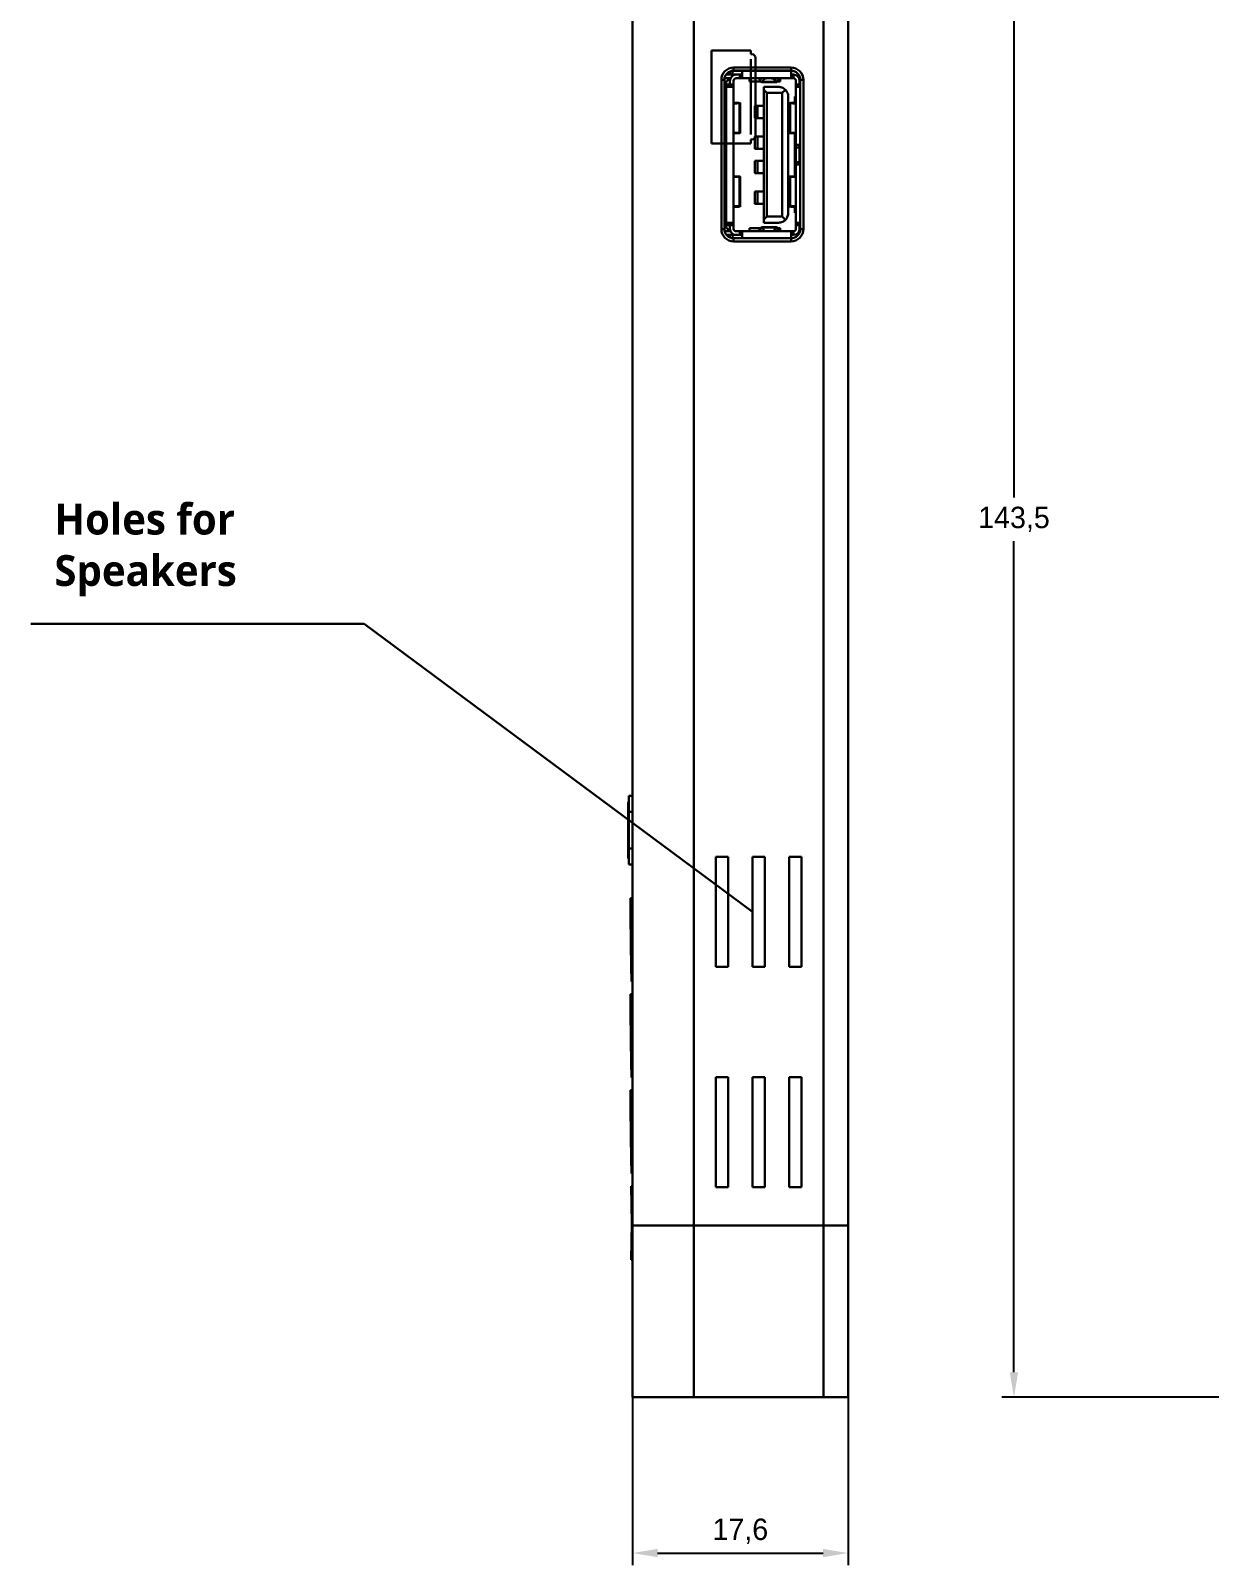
# Model space of a CAD drawing. Header units: millimetres. Extents: x 318 to 879, y 422 to 911.
# Drawn here: x 320.2 to 512.8, y 470.9 to 721.7 of the extents above; entities that cross this region are included whole.
import ezdxf

# ---------------------------------------------------------------- set-up
doc = ezdxf.new("R2010")
doc.units = ezdxf.units.MM
doc.header["$PDSIZE"] = -1
doc.dimstyles.new('ISO-25', dxfattribs={"dimtxt": 2.5, "dimasz": 2.5, "dimexe": 1.25, "dimexo": 0.625, "dimtad": 1, "dimtxsty": 'Standard', "dimcen": 2.5, "dimadec": 0, "dimazin": 0, "dimtfac": 1, "dimtmove": 0, "dimatfit": 3, "dimfxl": 1, "dimarcsym": 0})

# ---------------------------------------------------------------- blocks, each defined once
blk = doc.blocks.new('*D1')
at = {"color": 0, "lineweight": -2}
for p, q in [((556.11, 785.32), (478.85, 785.32)), ((480.85, 781.24), (480.85, 645.41)), ((480.85, 502.45), (480.85, 638.28)), ((556.11, 498.37), (478.85, 498.37))]:
    blk.add_line(p, q, dxfattribs=at)
at = {"color": 0}
for points in [[(481.53, 781.24), (480.17, 781.24), (480.85, 785.32)], [(480.17, 502.45), (481.53, 502.45), (480.85, 498.37)]]:
    blk.add_solid(points, dxfattribs=at)
at = {"layer": 'Defpoints', "color": 0}
for p in [(556.11, 785.32), (480.85, 498.37), (556.11, 498.37)]:
    blk.add_point(p, dxfattribs=at)
at = {"color": 0, "lineweight": 30, "insert": (480.85, 641.85), "char_height": 3.5, "attachment_point": 5}
blk.add_mtext('143,5', dxfattribs=at)
blk = doc.blocks.new('*D3')
at = {"color": 0, "lineweight": -2}
for p, q in [((418.53, 506.78), (418.53, 470.91)), ((453.73, 506.78), (453.73, 470.91)), ((422.61, 472.91), (449.65, 472.91))]:
    blk.add_line(p, q, dxfattribs=at)
at = {"color": 0}
for points in [[(422.61, 473.59), (422.61, 472.23), (418.53, 472.91)], [(449.65, 472.23), (449.65, 473.59), (453.73, 472.91)]]:
    blk.add_solid(points, dxfattribs=at)
at = {"layer": 'Defpoints', "color": 0}
for p in [(418.53, 506.78), (453.73, 506.78), (453.73, 472.91)]:
    blk.add_point(p, dxfattribs=at)
at = {"color": 0, "lineweight": 30, "insert": (436.13, 476.47), "char_height": 3.5, "attachment_point": 5}
blk.add_mtext('17,6', dxfattribs=at)

msp = doc.modelspace()

# ---------------------------------------------------------------- linework, layer by layer
at = {"color": 7, "linetype": 'Continuous', "lineweight": 30, "true_color": 0xffffff}
for p, q in [((418.53, 526.45), (418.53, 774.24)), ((428.53, 526.45), (428.53, 774.24)), ((428.53, 774.24), (428.53, 526.45)), ((449.73, 774.24), (449.73, 526.45)), ((453.73, 774.24), (453.73, 526.45)), ((431.43, 718.52), (437.83, 718.52)), ((431.43, 718.52), (431.43, 703.32)), ((437.83, 718.52), (437.83, 717.87)), ((438.03, 717.87), (437.83, 717.87)), ((434.43, 714.55), (434.43, 715.07)), ((434.64, 715.15), (434.83, 715.15)), ((434.83, 715.15), (434.83, 714.55)), ((436.43, 715.15), (434.83, 715.15)), ((435.03, 715.7), (444.43, 715.7)), ((435.03, 715.2), (435.03, 715.7)), ((444.43, 715.2), (435.03, 715.2)), ((436.43, 715.15), (436.43, 715.2)), ((436.43, 715.15), (436.43, 715.2)), ((436.43, 713.95), (436.43, 715.15)), ((436.43, 713.95), (436.43, 715.15)), ((436.43, 715.15), (444.43, 715.15)), ((437.83, 717.07), (437.83, 704.77)), ((438.63, 704.57), (438.63, 717.27)), ((444.43, 715.7), (444.43, 715.2)), ((444.43, 715.15), (444.43, 715.2)), ((444.43, 713.95), (444.43, 715.15)), ((433.03, 689.3), (433.03, 713.7)), ((433.53, 713.7), (433.03, 713.7)), ((433.53, 713.7), (433.53, 689.3)), ((433.83, 713.35), (433.53, 713.35)), ((433.53, 712.95), (433.83, 712.95)), ((433.53, 712.95), (433.83, 712.95)), ((433.83, 712.55), (433.53, 712.55)), ((433.55, 713.95), (434.43, 713.95)), ((435.43, 714.55), (433.79, 714.55)), ((433.83, 713.35), (434.43, 713.95)), ((433.83, 712.95), (433.83, 713.35)), ((434.43, 712.95), (433.83, 712.95)), ((433.83, 712.95), (433.83, 712.95)), ((434.43, 712.95), (433.83, 712.95)), ((433.83, 690.35), (433.83, 712.55)), ((435.03, 712.55), (433.83, 712.55)), ((434.43, 713.95), (434.43, 713.56)), ((434.51, 713.95), (434.43, 713.95)), ((434.44, 713.73), (434.43, 713.55)), ((434.43, 712.95), (434.43, 713.55)), ((434.43, 713.55), (434.43, 713.55)), ((434.43, 712.95), (434.43, 713.55)), ((434.43, 712.95), (434.43, 712.55)), ((435.03, 712.95), (434.43, 712.95)), ((434.43, 712.95), (434.43, 712.55)), ((435.03, 712.95), (435.03, 713.55)), ((435.03, 712.55), (435.03, 712.95)), ((435.03, 712.55), (435.03, 712.95)), ((435.03, 690.35), (435.03, 712.55)), ((435.43, 714.55), (436.03, 714.55)), ((435.43, 713.95), (436.03, 713.95)), ((435.43, 713.95), (436.03, 713.95)), ((436.03, 714.55), (436.03, 713.95)), ((436.43, 714.55), (436.03, 714.55)), ((436.03, 713.95), (436.43, 713.95)), ((436.43, 714.55), (436.42, 714.55)), ((436.43, 713.95), (444.43, 713.95)), ((437.63, 713.95), (437.63, 713.45)), ((439.47, 713.45), (437.63, 713.45)), ((439.53, 713.36), (439.16, 713.92)), ((439.53, 713.36), (439.16, 713.92)), ((439.54, 713.95), (439.58, 713.88)), ((439.62, 713.3), (442.03, 713.3)), ((439.62, 713.3), (439.62, 713.3)), ((439.65, 713.88), (439.69, 713.95)), ((440.01, 713.82), (439.7, 713.36)), ((440.01, 713.82), (439.7, 713.36)), ((441.95, 713.36), (439.7, 713.36)), ((439.96, 712.55), (439.96, 712.05)), ((439.96, 712.55), (439.96, 712.55)), ((439.96, 712.55), (439.96, 712.55)), ((439.96, 712.55), (439.96, 712.05)), ((442.36, 712.55), (439.96, 712.55)), ((441.95, 713.36), (441.64, 713.82)), ((441.95, 713.36), (441.64, 713.82)), ((441.96, 713.95), (442, 713.88)), ((442.07, 713.88), (442.11, 713.95)), ((442.49, 713.92), (442.12, 713.36)), ((442.49, 713.92), (442.12, 713.36)), ((442.63, 713.45), (442.18, 713.45)), ((442.63, 713.95), (442.63, 713.45)), ((442.63, 713.95), (442.63, 713.45)), ((444.83, 714.55), (444.43, 714.55)), ((444.43, 713.95), (444.43, 714.32)), ((444.43, 713.95), (444.43, 713.95)), ((444.43, 713.95), (444.83, 713.95)), ((444.83, 713.95), (444.83, 714.55)), ((445.23, 713.55), (445.23, 712.95)), ((445.23, 713.55), (445.23, 712.95)), ((445.23, 712.95), (445.23, 712.55)), ((445.23, 712.95), (445.23, 712.55)), ((445.83, 712.95), (445.23, 712.95)), ((445.23, 703.05), (445.23, 712.55)), ((445.23, 712.55), (445.23, 712.55)), ((445.23, 712.55), (445.23, 712.55)), ((445.23, 712.55), (445.93, 712.55)), ((445.83, 713.55), (445.83, 712.95)), ((445.83, 712.55), (445.83, 712.95)), ((446.43, 713.7), (445.93, 713.7)), ((445.93, 689.3), (445.93, 713.7)), ((446.43, 713.7), (446.43, 689.3)), ((435.54, 709.9), (435.03, 709.93)), ((435.03, 709.83), (435.61, 709.88)), ((435.98, 709.87), (435.11, 709.79)), ((435.14, 709.96), (435.86, 709.92)), ((435.98, 705.03), (435.98, 709.87)), ((436.09, 709.89), (436.09, 709.92)), ((436.09, 704.97), (436.09, 709.92)), ((439.96, 712.05), (439.96, 712.05)), ((439.96, 712.05), (439.96, 690.85)), ((440.46, 711.55), (439.96, 712.05)), ((439.96, 712.05), (439.96, 690.85)), ((440.46, 711.55), (442.96, 711.55)), ((440.46, 691.35), (440.46, 711.55)), ((442.96, 711.55), (443.49, 712.08)), ((442.96, 711.55), (442.96, 691.35)), ((443.96, 691.95), (443.96, 710.95)), ((444.16, 709.92), (444.16, 704.97)), ((444.16, 709.92), (444.16, 709.89)), ((444.27, 705.03), (444.27, 709.87)), ((444.27, 709.87), (445.14, 709.79)), ((445.11, 709.96), (444.4, 709.92)), ((445.23, 709.83), (444.65, 709.88)), ((444.71, 709.9), (445.23, 709.93)), ((445.23, 710.95), (445.03, 710.95)), ((445.23, 710.95), (445.03, 710.95)), ((445.03, 710.95), (445.03, 709.95)), ((435.03, 709.79), (435.11, 709.79)), ((435.11, 709.79), (435.03, 709.75)), ((438.52, 709.45), (438.52, 707.45)), ((438.52, 709.45), (438.52, 709.45)), ((438.94, 709.45), (438.52, 709.45)), ((438.94, 707.45), (438.52, 707.45)), ((438.94, 709.45), (438.94, 707.45)), ((439.96, 709.45), (438.94, 709.45)), ((439.96, 707.45), (438.94, 707.45)), ((439.96, 707.45), (438.94, 707.45)), ((445.14, 709.79), (445.23, 709.75)), ((445.23, 709.79), (445.14, 709.79)), ((435.03, 705.14), (435.11, 705.1)), ((435.03, 705.14), (435.11, 705.1)), ((435.11, 705.1), (435.03, 705.1)), ((435.61, 705.01), (435.03, 705.07)), ((435.03, 704.96), (435.54, 704.99)), ((435.03, 704.96), (435.54, 704.99)), ((435.11, 705.1), (435.98, 705.03)), ((435.11, 705.1), (435.11, 705.1)), ((435.11, 705.1), (435.98, 705.03)), ((435.86, 704.97), (435.14, 704.94)), ((436.09, 704.97), (436.09, 705)), ((444.16, 705), (444.16, 704.97)), ((445.14, 705.1), (444.27, 705.03)), ((445.14, 705.1), (444.27, 705.03)), ((444.4, 704.97), (445.11, 704.94)), ((444.65, 705.01), (445.23, 705.07)), ((445.23, 704.96), (444.71, 704.99)), ((445.23, 704.96), (444.71, 704.99)), ((445.03, 704.94), (445.03, 697.95)), ((445.23, 705.14), (445.14, 705.1)), ((445.23, 705.14), (445.14, 705.1)), ((445.14, 705.1), (445.23, 705.1)), ((445.14, 705.1), (445.14, 705.1)), ((437.83, 703.32), (431.43, 703.32)), ((437.83, 703.97), (438.03, 703.97)), ((437.83, 703.97), (437.83, 703.32)), ((438.52, 704.45), (438.52, 702.45)), ((438.52, 704.45), (438.52, 704.45)), ((438.94, 704.45), (438.52, 704.45)), ((438.94, 702.45), (438.52, 702.45)), ((438.94, 704.45), (438.94, 702.45)), ((439.96, 704.45), (438.94, 704.45)), ((439.96, 702.45), (438.94, 702.45)), ((439.96, 702.45), (438.94, 702.45)), ((445.23, 702.65), (445.23, 703.05)), ((445.23, 703.05), (445.83, 703.05)), ((445.93, 703.05), (445.23, 703.05)), ((445.23, 702.65), (445.23, 703.05)), ((445.23, 700.25), (445.23, 702.65)), ((445.83, 702.65), (445.23, 702.65)), ((445.23, 700.25), (445.23, 702.65)), ((445.83, 703.05), (445.83, 702.65)), ((445.83, 703.05), (445.83, 702.65)), ((445.83, 700.25), (445.83, 702.65)), ((428.53, 699.93), (428.53, 526.45)), ((438.52, 700.45), (438.52, 698.45)), ((438.52, 700.45), (438.52, 700.45)), ((438.94, 700.45), (438.52, 700.45)), ((438.94, 698.45), (438.94, 700.45)), ((439.96, 700.45), (438.94, 700.45)), ((445.23, 699.85), (445.23, 700.25)), ((445.23, 699.85), (445.23, 700.25)), ((445.23, 700.25), (445.83, 700.25)), ((445.23, 690.35), (445.23, 699.85)), ((445.23, 699.85), (445.23, 699.85)), ((445.23, 699.85), (445.23, 699.85)), ((445.23, 699.85), (445.93, 699.85)), ((445.83, 700.25), (445.83, 699.85)), ((435.03, 697.93), (435.54, 697.9)), ((435.61, 697.88), (435.03, 697.83)), ((435.11, 697.79), (435.03, 697.79)), ((435.03, 697.75), (435.11, 697.79)), ((435.11, 697.79), (435.98, 697.87)), ((435.86, 697.92), (435.14, 697.96)), ((435.98, 697.87), (435.98, 693.03)), ((436.09, 697.89), (436.09, 697.92)), ((436.09, 692.97), (436.09, 697.92)), ((438.94, 698.45), (438.52, 698.45)), ((439.96, 698.45), (438.94, 698.45)), ((439.96, 698.45), (438.94, 698.45)), ((444.16, 697.92), (444.16, 692.97)), ((444.16, 697.92), (444.16, 697.89)), ((444.27, 697.87), (444.27, 693.03)), ((445.14, 697.79), (444.27, 697.87)), ((444.4, 697.92), (445.11, 697.96)), ((444.65, 697.88), (445.23, 697.83)), ((445.23, 697.93), (444.71, 697.9)), ((445.23, 697.75), (445.14, 697.79)), ((445.14, 697.79), (445.23, 697.79)), ((438.52, 695.45), (438.52, 693.45)), ((438.52, 695.45), (438.52, 695.45)), ((438.94, 695.45), (438.52, 695.45)), ((438.94, 693.45), (438.94, 695.45)), ((439.96, 695.45), (438.94, 695.45)), ((435.11, 693.1), (435.03, 693.15)), ((435.11, 693.1), (435.03, 693.15)), ((435.03, 693.1), (435.11, 693.1)), ((435.03, 693.07), (435.61, 693.01)), ((435.54, 692.99), (435.03, 692.96)), ((435.54, 692.99), (435.03, 692.96)), ((435.98, 693.03), (435.11, 693.1)), ((435.11, 693.1), (435.11, 693.1)), ((435.98, 693.03), (435.11, 693.1)), ((435.14, 692.94), (435.86, 692.97)), ((436.09, 692.97), (436.09, 693)), ((438.94, 693.45), (438.52, 693.45)), ((439.96, 693.45), (438.94, 693.45)), ((439.96, 693.45), (438.94, 693.45)), ((444.16, 693), (444.16, 692.97)), ((444.27, 693.03), (445.14, 693.1)), ((444.27, 693.03), (445.14, 693.1)), ((445.11, 692.94), (444.4, 692.97)), ((445.23, 693.07), (444.65, 693.01)), ((444.71, 692.99), (445.23, 692.96)), ((444.71, 692.99), (445.23, 692.96)), ((445.03, 692.94), (445.03, 691.95)), ((445.14, 693.1), (445.23, 693.15)), ((445.14, 693.1), (445.23, 693.15)), ((445.23, 693.1), (445.14, 693.1)), ((445.14, 693.1), (445.14, 693.1)), ((433.83, 690.35), (433.53, 690.35)), ((433.83, 690.35), (433.53, 690.35)), ((433.53, 689.95), (433.83, 689.95)), ((435.03, 690.35), (433.83, 690.35)), ((433.83, 689.95), (433.83, 689.55)), ((434.43, 689.95), (433.83, 689.95)), ((434.43, 689.95), (434.43, 690.35)), ((434.43, 690.35), (435.03, 690.35)), ((434.43, 689.95), (434.43, 690.35)), ((434.43, 689.95), (434.43, 689.35)), ((435.03, 689.95), (434.43, 689.95)), ((434.43, 689.95), (434.43, 689.35)), ((435.03, 690.35), (435.03, 690.35)), ((435.03, 690.35), (435.03, 689.95)), ((435.03, 690.35), (435.03, 689.95)), ((435.03, 689.95), (435.03, 689.35)), ((439.96, 690.85), (440.46, 691.35)), ((439.96, 690.85), (440.46, 691.35)), ((439.96, 690.85), (439.96, 690.35)), ((439.96, 690.85), (439.96, 690.85)), ((439.96, 690.35), (442.36, 690.35)), ((440.46, 691.35), (440.46, 691.35)), ((442.96, 691.35), (440.46, 691.35)), ((442.96, 691.35), (440.46, 691.35)), ((443.49, 690.82), (442.96, 691.35)), ((442.96, 691.35), (442.96, 691.35)), ((443.49, 690.82), (442.96, 691.35)), ((445.23, 691.95), (445.03, 691.95)), ((445.23, 689.95), (445.23, 690.35)), ((445.23, 690.35), (445.83, 690.35)), ((445.23, 690.35), (445.93, 690.35)), ((445.23, 689.95), (445.23, 690.35)), ((445.23, 689.35), (445.23, 689.95)), ((445.83, 689.95), (445.23, 689.95)), ((445.23, 689.35), (445.23, 689.95)), ((445.83, 690.35), (445.83, 689.95)), ((445.83, 690.35), (445.83, 689.95)), ((445.83, 689.35), (445.83, 689.95)), ((433.53, 689.3), (433.03, 689.3)), ((433.83, 689.55), (433.53, 689.55)), ((433.83, 689.55), (433.53, 689.55)), ((433.57, 688.95), (434.43, 688.95)), ((433.83, 689.55), (433.83, 689.55)), ((433.83, 689.55), (434.43, 688.95)), ((433.83, 689.55), (434.43, 688.95)), ((435.42, 688.35), (433.87, 688.35)), ((435.4, 688.35), (433.87, 688.35)), ((434.43, 688.95), (434.43, 689.34)), ((434.43, 688.95), (434.43, 688.95)), ((434.51, 688.95), (434.43, 688.95)), ((434.43, 688.95), (434.43, 688.95)), ((434.51, 688.95), (434.43, 688.95)), ((434.43, 687.92), (434.43, 688.35)), ((435.03, 687.8), (435.03, 687.3)), ((435.03, 687.8), (444.43, 687.8)), ((435.03, 687.8), (435.03, 687.8)), ((444.43, 687.8), (435.03, 687.8)), ((444.43, 687.3), (435.03, 687.3)), ((435.43, 688.95), (436.03, 688.95)), ((435.43, 688.35), (436.03, 688.35)), ((435.43, 688.35), (436.03, 688.35)), ((436.03, 688.35), (436.03, 688.95)), ((436.03, 688.95), (436.43, 688.95)), ((436.43, 688.35), (436.03, 688.35)), ((436.43, 688.95), (436.43, 687.8)), ((436.43, 688.95), (436.43, 688.95)), ((436.43, 688.95), (436.43, 687.8)), ((436.43, 688.95), (444.43, 688.95)), ((439.47, 689.45), (437.63, 689.45)), ((437.63, 688.95), (437.63, 689.45)), ((439.47, 689.45), (437.63, 689.45)), ((439.53, 689.54), (439.16, 688.97)), ((439.54, 688.95), (439.58, 689.01)), ((439.54, 688.95), (439.58, 689.01)), ((439.62, 689.6), (439.62, 689.6)), ((442.03, 689.6), (439.62, 689.6)), ((439.65, 689.01), (439.69, 688.95)), ((439.65, 689.01), (439.69, 688.95)), ((440.01, 689.08), (439.7, 689.54)), ((441.95, 689.54), (439.7, 689.54)), ((441.95, 689.54), (441.64, 689.08)), ((441.96, 688.95), (442, 689.01)), ((441.96, 688.95), (442, 689.01)), ((442.12, 689.54), (442.03, 689.59)), ((442.07, 689.01), (442.11, 688.95)), ((442.07, 689.01), (442.11, 688.95)), ((442.49, 688.97), (442.12, 689.54)), ((442.63, 689.45), (442.18, 689.45)), ((442.63, 689.45), (442.18, 689.45)), ((442.63, 688.95), (442.63, 689.45)), ((442.63, 688.95), (442.63, 689.45)), ((444.43, 688.95), (444.43, 687.8)), ((444.43, 688.95), (444.43, 687.8)), ((444.43, 688.95), (444.83, 688.95)), ((444.83, 688.35), (444.43, 688.35)), ((444.43, 687.3), (444.43, 687.8)), ((444.43, 687.8), (444.43, 687.8)), ((444.83, 688.95), (444.83, 688.35)), ((446.43, 689.3), (445.93, 689.3)), ((445.93, 689.3), (445.93, 689.29)), ((417.83, 595.45), (417.83, 594.05)), ((418.53, 596.65), (417.93, 596.65)), ((417.93, 594.05), (417.93, 596.65)), ((417.83, 594.05), (417.83, 588.05)), ((418.53, 594.05), (417.93, 594.05)), ((417.93, 588.05), (417.93, 594.05)), ((417.83, 588.05), (417.83, 586.65)), ((418.53, 588.05), (417.93, 588.05)), ((417.93, 585.45), (417.93, 588.05)), ((418.53, 585.45), (417.93, 585.45)), ((432.13, 586.71), (434.13, 586.71)), ((432.13, 568.72), (432.13, 586.71)), ((432.13, 586.71), (434.13, 586.71)), ((432.13, 568.72), (432.13, 586.71)), ((434.13, 586.71), (434.13, 568.72)), ((434.13, 586.71), (434.13, 568.72)), ((438.13, 586.71), (440.13, 586.71)), ((438.13, 568.72), (438.13, 586.71)), ((438.13, 586.71), (440.13, 586.71)), ((438.13, 568.72), (438.13, 586.71)), ((440.13, 586.71), (440.13, 568.72)), ((440.13, 586.71), (440.13, 568.72)), ((444.13, 586.71), (446.13, 586.71)), ((444.13, 568.72), (444.13, 586.71)), ((444.13, 586.71), (446.13, 586.71)), ((444.13, 568.72), (444.13, 586.71)), ((446.13, 586.71), (446.13, 568.72)), ((446.13, 586.71), (446.13, 568.72)), ((418.29, 579.95), (418.17, 579.95)), ((418.18, 579.95), (418.17, 579.95)), ((418.53, 566.35), (418.29, 579.95)), ((418.53, 579.95), (418.29, 579.95)), ((434.13, 568.72), (432.13, 568.72)), ((434.13, 568.72), (432.13, 568.72)), ((434.13, 568.72), (432.13, 568.72)), ((432.13, 568.72), (432.13, 568.72)), ((432.13, 568.72), (434.13, 568.72)), ((432.13, 568.72), (434.13, 568.72)), ((434.13, 568.72), (434.13, 568.72)), ((440.13, 568.72), (438.13, 568.72)), ((440.13, 568.72), (438.13, 568.72)), ((440.13, 568.72), (438.13, 568.72)), ((438.13, 568.72), (438.13, 568.72)), ((438.13, 568.72), (440.13, 568.72)), ((438.13, 568.72), (440.13, 568.72)), ((440.13, 568.72), (440.13, 568.72)), ((446.13, 568.72), (444.13, 568.72)), ((446.13, 568.72), (444.13, 568.72)), ((446.13, 568.72), (444.13, 568.72)), ((444.13, 568.72), (444.13, 568.72)), ((444.13, 568.72), (446.13, 568.72)), ((444.13, 568.72), (446.13, 568.72)), ((446.13, 568.72), (446.13, 568.72)), ((418.34, 566.35), (418.53, 566.35)), ((418.29, 564.25), (418.17, 564.25)), ((418.53, 550.65), (418.29, 564.25)), ((418.53, 564.25), (418.29, 564.25)), ((418.34, 550.65), (418.53, 550.65)), ((432.13, 550.71), (434.13, 550.71)), ((432.13, 532.72), (432.13, 550.71)), ((432.13, 550.71), (434.13, 550.71)), ((432.13, 532.72), (432.13, 550.71)), ((434.13, 550.71), (434.13, 532.72)), ((434.13, 550.71), (434.13, 532.72)), ((438.13, 550.71), (440.13, 550.71)), ((438.13, 532.72), (438.13, 550.71)), ((438.13, 550.71), (440.13, 550.71)), ((438.13, 532.72), (438.13, 550.71)), ((440.13, 550.71), (440.13, 532.72)), ((440.13, 550.71), (440.13, 532.72)), ((444.13, 550.71), (446.13, 550.71)), ((444.13, 532.72), (444.13, 550.71)), ((444.13, 550.71), (446.13, 550.71)), ((444.13, 532.72), (444.13, 550.71)), ((446.13, 550.71), (446.13, 532.72)), ((446.13, 550.71), (446.13, 532.72)), ((418.29, 548.55), (418.17, 548.55)), ((418.53, 534.95), (418.29, 548.55)), ((418.53, 548.55), (418.29, 548.55)), ((418.34, 534.95), (418.53, 534.95)), ((418.53, 532.85), (418.32, 532.85)), ((418.42, 526.85), (418.32, 532.85)), ((418.32, 520.85), (418.53, 532.85)), ((434.13, 532.72), (432.13, 532.72)), ((434.13, 532.72), (432.13, 532.72)), ((434.13, 532.72), (432.13, 532.72)), ((432.13, 532.72), (432.13, 532.72)), ((432.13, 532.72), (434.13, 532.72)), ((432.13, 532.72), (434.13, 532.72)), ((434.13, 532.72), (434.13, 532.72)), ((440.13, 532.72), (438.13, 532.72)), ((440.13, 532.72), (438.13, 532.72)), ((440.13, 532.72), (438.13, 532.72)), ((438.13, 532.72), (438.13, 532.72)), ((438.13, 532.72), (440.13, 532.72)), ((438.13, 532.72), (440.13, 532.72)), ((440.13, 532.72), (440.13, 532.72)), ((446.13, 532.72), (444.13, 532.72)), ((446.13, 532.72), (444.13, 532.72)), ((446.13, 532.72), (444.13, 532.72)), ((444.13, 532.72), (444.13, 532.72)), ((444.13, 532.72), (446.13, 532.72)), ((444.13, 532.72), (446.13, 532.72)), ((446.13, 532.72), (446.13, 532.72)), ((428.53, 526.45), (418.53, 526.45)), ((418.53, 498.37), (418.53, 526.45)), ((449.73, 526.45), (428.53, 526.45)), ((428.53, 502.19), (428.53, 526.45)), ((449.73, 526.45), (428.53, 526.45)), ((428.53, 526.45), (428.53, 498.37)), ((453.73, 526.45), (449.73, 526.45)), ((449.73, 526.45), (449.73, 498.37)), ((453.73, 526.45), (453.73, 498.37)), ((418.53, 520.85), (418.32, 520.85)), ((428.53, 498.37), (418.53, 498.37)), ((428.53, 498.37), (428.53, 498.37)), ((428.53, 498.37), (440.23, 498.37)), ((428.53, 498.37), (428.53, 498.37)), ((435.69, 498.37), (428.53, 498.37)), ((428.53, 498.37), (435.69, 498.37)), ((428.53, 498.37), (428.53, 498.37)), ((440.23, 498.37), (428.53, 498.37)), ((449.73, 498.37), (428.53, 498.37)), ((432.19, 498.37), (432.19, 498.37)), ((433.93, 498.37), (432.19, 498.37)), ((432.19, 498.37), (433.93, 498.37)), ((433.93, 498.37), (432.19, 498.37)), ((432.19, 498.37), (432.19, 498.37)), ((432.19, 498.37), (433.93, 498.37)), ((433.93, 498.37), (433.93, 498.37)), ((433.93, 498.37), (433.93, 498.37)), ((436.69, 498.37), (436.69, 498.37)), ((440.23, 498.37), (440.23, 498.37)), ((453.73, 498.37), (449.73, 498.37))]:
    msp.add_line(p, q, dxfattribs=at)
at = {"color": 7, "linetype": 'Continuous', "lineweight": 25, "true_color": 0xffffff}
for p, q in [((436.43, 715.15), (436.43, 715.15)), ((434.43, 712.95), (434.43, 712.95)), ((436.03, 713.95), (436.03, 713.95)), ((439.65, 713.88), (439.58, 713.88)), ((439.7, 713.36), (439.7, 713.36)), ((440, 713.95), (440.01, 713.82)), ((440.01, 713.82), (440.01, 713.82)), ((441.64, 713.82), (441.65, 713.95)), ((441.64, 713.82), (441.64, 713.82)), ((441.95, 713.36), (441.95, 713.36)), ((442.07, 713.88), (442, 713.88)), ((444.83, 713.95), (444.83, 713.95)), ((445.23, 712.95), (445.23, 712.95)), ((435.54, 709.87), (435.54, 709.9)), ((444.71, 709.87), (444.71, 709.9)), ((438.94, 707.45), (438.94, 707.45)), ((435.54, 704.99), (435.54, 705.02)), ((435.54, 704.99), (435.54, 704.99)), ((435.98, 705.03), (435.98, 705.03)), ((444.27, 705.03), (444.27, 705.03)), ((444.71, 704.99), (444.71, 705.02)), ((444.71, 704.99), (444.71, 704.99)), ((438.94, 702.45), (438.94, 702.45)), ((445.23, 702.65), (445.23, 702.65)), ((445.23, 700.25), (445.23, 700.25)), ((435.54, 697.9), (435.54, 697.87)), ((438.94, 698.45), (438.94, 698.45)), ((444.71, 697.9), (444.71, 697.87)), ((435.54, 693.02), (435.54, 692.99)), ((435.54, 692.99), (435.54, 692.99)), ((435.98, 693.03), (435.98, 693.03)), ((438.94, 693.45), (438.94, 693.45)), ((444.27, 693.03), (444.27, 693.03)), ((444.71, 693.02), (444.71, 692.99)), ((444.71, 692.99), (444.71, 692.99)), ((433.83, 690.35), (433.83, 690.35)), ((434.43, 689.95), (434.43, 689.95)), ((445.23, 689.95), (445.23, 689.95)), ((434.83, 688.35), (434.83, 687.81)), ((436.03, 688.35), (436.03, 688.35)), ((439.65, 689.01), (439.58, 689.01)), ((439.58, 689.01), (439.58, 689.01)), ((440, 688.95), (440.01, 689.08)), ((441.64, 689.08), (441.65, 688.95)), ((442.07, 689.01), (442, 689.01)), ((442.07, 689.01), (442.07, 689.01)), ((444.83, 688.35), (444.83, 688.35)), ((417.93, 594.05), (417.83, 594.05)), ((417.93, 588.05), (417.83, 588.05))]:
    msp.add_line(p, q, dxfattribs=at)
at = {"color": 7, "lineweight": 30, "true_color": 0xffffff}
for p, q in [((374.68, 624.8), (320.16, 624.8)), ((438.13, 577.72), (374.68, 624.8))]:
    msp.add_line(p, q, dxfattribs=at)
at = {"color": 7, "linetype": 'Continuous', "lineweight": 30, "true_color": 0xffffff, "flags": 128}
for points in [[(434.64, 715.15), (434.67, 715.15), (434.75, 715.15), (434.83, 715.15)], [(436.03, 713.95), (436.1, 713.95), (436.18, 713.95), (436.25, 713.95), (436.31, 713.95), (436.36, 713.95), (436.4, 713.95), (436.42, 713.95), (436.43, 713.95)], [(444.43, 713.95), (444.43, 713.95), (444.46, 713.95), (444.49, 713.95), (444.54, 713.95), (444.6, 713.95), (444.67, 713.95), (444.75, 713.95), (444.83, 713.95)], [(445.23, 712.55), (445.25, 712.55), (445.32, 712.55), (445.43, 712.55), (445.58, 712.55), (445.76, 712.55), (445.93, 712.55)], [(438.54, 709.45), (438.52, 709.45), (438.52, 709.45)], [(438.94, 707.45), (438.8, 707.45), (438.68, 707.45), (438.6, 707.45), (438.54, 707.45), (438.52, 707.45), (438.52, 707.45)], [(438.54, 704.45), (438.52, 704.45), (438.52, 704.45)], [(438.94, 702.45), (438.8, 702.45), (438.68, 702.45), (438.6, 702.45), (438.54, 702.45), (438.52, 702.45), (438.52, 702.45)], [(445.93, 703.05), (445.76, 703.05), (445.58, 703.05), (445.43, 703.05), (445.32, 703.05), (445.25, 703.05), (445.23, 703.05)], [(438.54, 700.45), (438.52, 700.45), (438.52, 700.45)], [(445.23, 699.85), (445.25, 699.85), (445.32, 699.85), (445.43, 699.85), (445.58, 699.85), (445.76, 699.85), (445.93, 699.85)], [(438.94, 698.45), (438.8, 698.45), (438.68, 698.45), (438.6, 698.45), (438.54, 698.45), (438.52, 698.45), (438.52, 698.45)], [(438.54, 695.45), (438.52, 695.45), (438.52, 695.45)], [(438.94, 693.45), (438.8, 693.45), (438.68, 693.45), (438.6, 693.45), (438.54, 693.45), (438.52, 693.45), (438.52, 693.45)], [(435.03, 690.35), (435, 690.35), (434.93, 690.35), (434.82, 690.35), (434.67, 690.35), (434.49, 690.35), (434.28, 690.35), (434.06, 690.35), (433.83, 690.35)], [(445.23, 690.35), (445.25, 690.35), (445.32, 690.35), (445.43, 690.35), (445.58, 690.35), (445.76, 690.35), (445.93, 690.35)], [(436.03, 688.95), (436.1, 688.95), (436.18, 688.95), (436.25, 688.95), (436.31, 688.95), (436.36, 688.95), (436.4, 688.95), (436.42, 688.95), (436.43, 688.95)], [(436.43, 688.35), (436.42, 688.35), (436.4, 688.35), (436.36, 688.35), (436.31, 688.35), (436.25, 688.35), (436.18, 688.35), (436.1, 688.35), (436.03, 688.35)], [(444.83, 688.35), (444.75, 688.35), (444.67, 688.35), (444.6, 688.35), (444.54, 688.35), (444.49, 688.35), (444.46, 688.35), (444.43, 688.35), (444.43, 688.35)], [(435.69, 498.37), (435.89, 498.37), (436.08, 498.37), (436.25, 498.37), (436.4, 498.37), (436.52, 498.37), (436.62, 498.37), (436.67, 498.37), (436.69, 498.37)], [(436.69, 498.37), (436.67, 498.37), (436.62, 498.37), (436.52, 498.37), (436.4, 498.37), (436.25, 498.37), (436.08, 498.37), (435.89, 498.37), (435.69, 498.37)]]:
    msp.add_lwpolyline(points, dxfattribs=at)
at = {"color": 7, "linetype": 'Continuous', "lineweight": 30, "true_color": 0xffffff}
for centre, radius, start, end in [((438.03, 717.27), 0.6, 0, 90), ((435.03, 713.7), 2, 90, 180), ((435.03, 713.7), 1.5, 90, 180), ((444.43, 713.7), 2, 0, 90), ((444.43, 713.7), 1.5, 0, 90), ((435.43, 713.55), 1, 90, 180), ((435.43, 713.55), 1, 90, 180), ((435.43, 713.55), 0.4, 90, 180), ((435.43, 713.55), 0.4, 90, 180), ((444.83, 713.55), 1, 0, 90), ((444.83, 713.55), 1, 0, 90), ((444.83, 713.55), 0.4, 0, 90), ((444.83, 713.55), 0.4, 0, 90), ((438.03, 704.57), 0.6, 270, 0), ((435.03, 689.3), 2, 180, 270), ((435.03, 689.3), 1.5, 180, 270), ((435.03, 689.3), 1.5, 180, 270), ((435.43, 689.35), 1, 180, 270), ((435.43, 689.35), 1, 180, 270), ((435.43, 689.35), 0.4, 180, 270), ((435.43, 689.35), 0.4, 180, 270), ((444.43, 689.3), 2, 270, 360), ((444.43, 689.3), 1.5, 270, 360), ((444.43, 689.3), 1.5, 270, 359.6296), ((444.83, 689.35), 1, 270, 0), ((444.83, 689.35), 0.4, 270, 0), ((444.83, 689.35), 0.4, 270, 0), ((444.83, 689.35), 1, 270, 0), ((418.43, 595.45), 0.6, 146.4427, 180), ((418.43, 586.65), 0.6, 180, 213.5573)]:
    msp.add_arc(centre, radius, start, end, dxfattribs=at)
for points, knots in [([(439.16, 713.92), (439.15, 713.93), (439.14, 713.94), (439.13, 713.95), (439.12, 713.95)], [0, 0, 0, 0, 0.559616, 1, 1, 1, 1]), ([(439.16, 713.92), (439.15, 713.93), (439.14, 713.94), (439.13, 713.95), (439.12, 713.95)], [0, 0, 0, 0, 0.559616, 1, 1, 1, 1]), ([(439.7, 713.36), (439.67, 713.32), (439.61, 713.27), (439.56, 713.33), (439.53, 713.36)], [0, 0, 0, 0, 0.560099, 1, 1, 1, 1]), ([(439.7, 713.36), (439.67, 713.32), (439.61, 713.27), (439.56, 713.33), (439.53, 713.36)], [0, 0, 0, 0, 0.560099, 1, 1, 1, 1]), ([(439.58, 713.88), (439.6, 713.87), (439.62, 713.84), (439.64, 713.87), (439.65, 713.88)], [0, 0, 0, 0, 0.560099, 1, 1, 1, 1]), ([(439.58, 713.88), (439.6, 713.87), (439.62, 713.84), (439.64, 713.87), (439.65, 713.88)], [0, 0, 0, 0, 0.5600993, 1, 1, 1, 1]), ([(440.01, 713.82), (440.03, 713.84), (440.07, 713.88), (440.2, 713.92), (440.34, 713.94), (440.43, 713.95), (440.48, 713.95)], [0, 0, 0, 0, 0.272486, 0.561281, 0.786825, 1, 1, 1, 1]), ([(440.01, 713.82), (440.03, 713.84), (440.07, 713.88), (440.2, 713.92), (440.34, 713.94), (440.43, 713.95), (440.48, 713.95)], [0, 0, 0, 0, 0.272486, 0.561281, 0.786825, 1, 1, 1, 1]), ([(441.17, 713.95), (441.23, 713.94), (441.35, 713.94), (441.5, 713.91), (441.6, 713.87), (441.63, 713.83), (441.64, 713.82)], [0, 0, 0, 0, 0.273242, 0.562248, 0.787449, 1, 1, 1, 1]), ([(441.17, 713.95), (441.23, 713.95), (441.35, 713.94), (441.5, 713.91), (441.6, 713.87), (441.63, 713.83), (441.64, 713.82)], [0, 0, 0, 0, 0.273242, 0.562248, 0.787449, 1, 1, 1, 1]), ([(442.12, 713.36), (442.09, 713.32), (442.03, 713.27), (441.97, 713.33), (441.95, 713.36)], [0, 0, 0, 0, 0.560099, 1, 1, 1, 1]), ([(442.12, 713.36), (442.09, 713.32), (442.03, 713.27), (441.97, 713.33), (441.95, 713.36)], [0, 0, 0, 0, 0.560099, 1, 1, 1, 1]), ([(442, 713.88), (442.01, 713.87), (442.04, 713.84), (442.06, 713.87), (442.07, 713.88)], [0, 0, 0, 0, 0.560099, 1, 1, 1, 1]), ([(442, 713.88), (442.01, 713.87), (442.04, 713.84), (442.06, 713.87), (442.07, 713.88)], [0, 0, 0, 0, 0.560099, 1, 1, 1, 1]), ([(443.49, 712.08), (443.41, 712.15), (443.25, 712.29), (442.95, 712.44), (442.65, 712.53), (442.45, 712.54), (442.36, 712.55)], [0, 0, 0, 0, 0.333478, 0.623352, 0.820845, 1, 1, 1, 1]), ([(443.49, 712.08), (443.41, 712.15), (443.25, 712.29), (442.95, 712.45), (442.65, 712.53), (442.45, 712.54), (442.36, 712.55)], [0, 0, 0, 0, 0.333478, 0.623352, 0.820845, 1, 1, 1, 1]), ([(442.53, 713.95), (442.52, 713.95), (442.51, 713.94), (442.5, 713.93), (442.49, 713.92)], [0, 0, 0, 0, 0.560431, 1, 1, 1, 1]), ([(442.53, 713.95), (442.52, 713.95), (442.51, 713.94), (442.5, 713.93), (442.49, 713.92)], [0, 0, 0, 0, 0.560431, 1, 1, 1, 1]), ([(435.14, 709.96), (435.11, 709.96), (435.04, 709.96), (435.03, 709.97), (435.03, 709.97)], [0, 0, 0, 0, 0.5599131, 1, 1, 1, 1]), ([(435.14, 709.96), (435.11, 709.96), (435.04, 709.96), (435.03, 709.97), (435.03, 709.97)], [0, 0, 0, 0, 0.559913, 1, 1, 1, 1]), ([(435.54, 709.9), (435.57, 709.9), (435.63, 709.9), (435.67, 709.89), (435.65, 709.88), (435.62, 709.88), (435.61, 709.88)], [0, 0, 0, 0, 0.273218, 0.561616, 0.786712, 1, 1, 1, 1]), ([(435.54, 709.9), (435.57, 709.9), (435.63, 709.9), (435.67, 709.89), (435.65, 709.88), (435.62, 709.88), (435.61, 709.88)], [0, 0, 0, 0, 0.273218, 0.561616, 0.786712, 1, 1, 1, 1]), ([(435.98, 709.87), (436.02, 709.87), (436.1, 709.88), (436.09, 709.9), (436, 709.91), (435.9, 709.92), (435.86, 709.92)], [0, 0, 0, 0, 0.273297, 0.561717, 0.786777, 1, 1, 1, 1]), ([(435.98, 709.87), (436.02, 709.87), (436.1, 709.88), (436.09, 709.9), (436, 709.91), (435.9, 709.92), (435.86, 709.92)], [0, 0, 0, 0, 0.273297, 0.561717, 0.786777, 1, 1, 1, 1]), ([(443.96, 710.95), (443.95, 711.07), (443.94, 711.32), (443.78, 711.75), (443.6, 711.95), (443.49, 712.08)], [0, 0, 0, 0, 0.230645, 0.495437, 1, 1, 1, 1]), ([(443.96, 710.95), (443.95, 711.07), (443.94, 711.32), (443.78, 711.75), (443.6, 711.95), (443.49, 712.08)], [0, 0, 0, 0, 0.230645, 0.495437, 1, 1, 1, 1]), ([(444.27, 709.87), (444.22, 709.87), (444.16, 709.88), (444.17, 709.89), (444.18, 709.89)], [0, 0, 0, 0, 0.683952, 1, 1, 1, 1]), ([(444.27, 709.87), (444.22, 709.87), (444.16, 709.88), (444.17, 709.89), (444.18, 709.89)], [0, 0, 0, 0, 0.683952, 1, 1, 1, 1]), ([(444.18, 709.9), (444.2, 709.9), (444.25, 709.91), (444.35, 709.92), (444.4, 709.92)], [0, 0, 0, 0, 0.513504, 1, 1, 1, 1]), ([(444.18, 709.9), (444.2, 709.9), (444.25, 709.91), (444.35, 709.92), (444.4, 709.92)], [0, 0, 0, 0, 0.5135037, 1, 1, 1, 1]), ([(444.71, 709.9), (444.68, 709.9), (444.62, 709.9), (444.59, 709.89), (444.6, 709.88), (444.63, 709.88), (444.65, 709.88)], [0, 0, 0, 0, 0.273218, 0.561616, 0.786712, 1, 1, 1, 1]), ([(444.71, 709.9), (444.68, 709.9), (444.62, 709.9), (444.59, 709.89), (444.6, 709.88), (444.63, 709.88), (444.65, 709.88)], [0, 0, 0, 0, 0.273218, 0.561616, 0.786712, 1, 1, 1, 1]), ([(445.11, 709.96), (445.15, 709.96), (445.21, 709.96), (445.22, 709.97), (445.23, 709.97)], [0, 0, 0, 0, 0.559913, 1, 1, 1, 1]), ([(445.11, 709.96), (445.15, 709.96), (445.21, 709.96), (445.22, 709.97), (445.23, 709.97)], [0, 0, 0, 0, 0.559913, 1, 1, 1, 1]), ([(435.03, 704.92), (435.03, 704.93), (435.04, 704.93), (435.11, 704.94), (435.14, 704.94)], [0, 0, 0, 0, 0.560096, 1, 1, 1, 1]), ([(435.03, 704.92), (435.03, 704.93), (435.04, 704.93), (435.11, 704.94), (435.14, 704.94)], [0, 0, 0, 0, 0.560096, 1, 1, 1, 1]), ([(435.61, 705.02), (435.63, 705.01), (435.67, 705.01), (435.66, 705), (435.62, 704.99), (435.57, 704.99), (435.54, 704.99)], [0, 0, 0, 0, 0.273297, 0.561717, 0.786777, 1, 1, 1, 1]), ([(435.61, 705.01), (435.63, 705.01), (435.67, 705.01), (435.66, 705), (435.62, 704.99), (435.57, 704.99), (435.54, 704.99)], [0, 0, 0, 0, 0.273297, 0.561717, 0.786777, 1, 1, 1, 1]), ([(435.86, 704.97), (435.92, 704.98), (436.04, 704.99), (436.1, 705), (436.08, 705.01), (436.01, 705.02), (435.98, 705.03)], [0, 0, 0, 0, 0.273218, 0.561616, 0.786712, 1, 1, 1, 1]), ([(436.07, 705), (436.08, 705), (436.11, 705), (436.08, 705.01), (436.01, 705.02), (435.98, 705.03)], [0, 0, 0, 0, 0.158579, 0.590621, 1, 1, 1, 1]), ([(444.4, 704.97), (444.33, 704.98), (444.21, 704.99), (444.15, 705), (444.17, 705.01), (444.24, 705.02), (444.27, 705.03)], [0, 0, 0, 0, 0.273218, 0.561616, 0.786712, 1, 1, 1, 1]), ([(444.4, 704.97), (444.33, 704.98), (444.21, 704.99), (444.15, 705), (444.17, 705.01), (444.24, 705.02), (444.27, 705.03)], [0, 0, 0, 0, 0.273218, 0.561616, 0.786712, 1, 1, 1, 1]), ([(444.65, 705.02), (444.63, 705.01), (444.59, 705.01), (444.59, 705), (444.63, 704.99), (444.68, 704.99), (444.71, 704.99)], [0, 0, 0, 0, 0.273297, 0.561717, 0.786777, 1, 1, 1, 1]), ([(444.65, 705.01), (444.63, 705.01), (444.59, 705.01), (444.59, 705), (444.63, 704.99), (444.68, 704.99), (444.71, 704.99)], [0, 0, 0, 0, 0.273297, 0.561717, 0.786777, 1, 1, 1, 1]), ([(445.23, 704.92), (445.22, 704.93), (445.21, 704.93), (445.14, 704.94), (445.11, 704.94)], [0, 0, 0, 0, 0.560096, 1, 1, 1, 1]), ([(445.23, 704.92), (445.22, 704.93), (445.21, 704.93), (445.14, 704.94), (445.11, 704.94)], [0, 0, 0, 0, 0.5600956, 1, 1, 1, 1]), ([(435.03, 697.97), (435.03, 697.97), (435.04, 697.96), (435.11, 697.96), (435.14, 697.96)], [0, 0, 0, 0, 0.560096, 1, 1, 1, 1]), ([(435.03, 697.97), (435.03, 697.97), (435.04, 697.96), (435.11, 697.96), (435.14, 697.96)], [0, 0, 0, 0, 0.560096, 1, 1, 1, 1]), ([(435.61, 697.88), (435.63, 697.88), (435.67, 697.89), (435.66, 697.89), (435.62, 697.9), (435.57, 697.9), (435.54, 697.9)], [0, 0, 0, 0, 0.273297, 0.561717, 0.786777, 1, 1, 1, 1]), ([(435.65, 697.89), (435.64, 697.9), (435.62, 697.9), (435.57, 697.9), (435.54, 697.9)], [0, 0, 0, 0, 0.513504, 1, 1, 1, 1]), ([(435.61, 697.88), (435.63, 697.88), (435.66, 697.88), (435.65, 697.89), (435.65, 697.89)], [0, 0, 0, 0, 0.683952, 1, 1, 1, 1]), ([(435.86, 697.92), (435.91, 697.92), (436.04, 697.91), (436.1, 697.9), (436.09, 697.89), (436.09, 697.89)], [0, 0, 0, 0, 0.455889, 0.937106, 1, 1, 1, 1]), ([(436.07, 697.9), (436.08, 697.89), (436.11, 697.89), (436.08, 697.88), (436.01, 697.87), (435.98, 697.87)], [0, 0, 0, 0, 0.150816, 0.586844, 1, 1, 1, 1]), ([(444.4, 697.92), (444.34, 697.92), (444.21, 697.91), (444.15, 697.89), (444.17, 697.89), (444.18, 697.88)], [0, 0, 0, 0, 0.382189, 0.785611, 1, 1, 1, 1]), ([(444.4, 697.92), (444.33, 697.92), (444.21, 697.91), (444.15, 697.89), (444.17, 697.88), (444.24, 697.87), (444.27, 697.87)], [0, 0, 0, 0, 0.273218, 0.561616, 0.786712, 1, 1, 1, 1]), ([(444.65, 697.88), (444.63, 697.88), (444.59, 697.89), (444.59, 697.89), (444.63, 697.9), (444.68, 697.9), (444.71, 697.9)], [0, 0, 0, 0, 0.273297, 0.561717, 0.786777, 1, 1, 1, 1]), ([(444.65, 697.88), (444.63, 697.88), (444.59, 697.89), (444.59, 697.89), (444.63, 697.9), (444.68, 697.9), (444.71, 697.9)], [0, 0, 0, 0, 0.273297, 0.561717, 0.786777, 1, 1, 1, 1]), ([(445.23, 697.97), (445.22, 697.97), (445.21, 697.96), (445.14, 697.96), (445.11, 697.96)], [0, 0, 0, 0, 0.5600956, 1, 1, 1, 1]), ([(445.23, 697.97), (445.22, 697.97), (445.21, 697.96), (445.14, 697.96), (445.11, 697.96)], [0, 0, 0, 0, 0.560096, 1, 1, 1, 1]), ([(435.14, 692.94), (435.11, 692.93), (435.04, 692.93), (435.03, 692.92), (435.03, 692.92)], [0, 0, 0, 0, 0.5599131, 1, 1, 1, 1]), ([(435.14, 692.94), (435.11, 692.94), (435.04, 692.93), (435.03, 692.93), (435.03, 692.92)], [0, 0, 0, 0, 0.559913, 1, 1, 1, 1]), ([(435.54, 692.99), (435.57, 692.99), (435.63, 693), (435.67, 693), (435.65, 693.01), (435.62, 693.01), (435.61, 693.02)], [0, 0, 0, 0, 0.273218, 0.561616, 0.786712, 1, 1, 1, 1]), ([(435.54, 692.99), (435.57, 692.99), (435.63, 693), (435.67, 693), (435.65, 693.01), (435.62, 693.01), (435.61, 693.01)], [0, 0, 0, 0, 0.273218, 0.561616, 0.786712, 1, 1, 1, 1]), ([(435.98, 693.03), (436.02, 693.02), (436.1, 693.01), (436.09, 693), (436, 692.98), (435.9, 692.98), (435.86, 692.97)], [0, 0, 0, 0, 0.273297, 0.561717, 0.786777, 1, 1, 1, 1]), ([(436.07, 693), (436.05, 692.99), (436.01, 692.98), (435.9, 692.98), (435.86, 692.97)], [0, 0, 0, 0, 0.513504, 1, 1, 1, 1]), ([(435.98, 693.03), (436.03, 693.02), (436.09, 693.01), (436.08, 693.01), (436.08, 693)], [0, 0, 0, 0, 0.683952, 1, 1, 1, 1]), ([(444.27, 693.03), (444.23, 693.02), (444.15, 693.01), (444.16, 693), (444.25, 692.98), (444.35, 692.98), (444.4, 692.97)], [0, 0, 0, 0, 0.273297, 0.561717, 0.786777, 1, 1, 1, 1]), ([(444.27, 693.03), (444.23, 693.02), (444.15, 693.01), (444.16, 693), (444.25, 692.98), (444.35, 692.98), (444.4, 692.97)], [0, 0, 0, 0, 0.273297, 0.561717, 0.786777, 1, 1, 1, 1]), ([(444.71, 692.99), (444.68, 692.99), (444.62, 693), (444.59, 693), (444.6, 693.01), (444.63, 693.01), (444.65, 693.02)], [0, 0, 0, 0, 0.273218, 0.561616, 0.786712, 1, 1, 1, 1]), ([(444.71, 692.99), (444.68, 692.99), (444.62, 693), (444.59, 693), (444.6, 693.01), (444.63, 693.01), (444.65, 693.01)], [0, 0, 0, 0, 0.273218, 0.561616, 0.786712, 1, 1, 1, 1]), ([(445.11, 692.94), (445.15, 692.93), (445.21, 692.93), (445.22, 692.92), (445.23, 692.92)], [0, 0, 0, 0, 0.559913, 1, 1, 1, 1]), ([(445.11, 692.94), (445.15, 692.94), (445.21, 692.93), (445.22, 692.93), (445.23, 692.92)], [0, 0, 0, 0, 0.559913, 1, 1, 1, 1]), ([(442.36, 690.35), (442.48, 690.36), (442.73, 690.37), (443.16, 690.53), (443.36, 690.7), (443.49, 690.82)], [0, 0, 0, 0, 0.230645, 0.495437, 1, 1, 1, 1]), ([(442.36, 690.35), (442.48, 690.36), (442.73, 690.37), (443.16, 690.53), (443.36, 690.7), (443.49, 690.82)], [0, 0, 0, 0, 0.230645, 0.495437, 1, 1, 1, 1]), ([(443.49, 690.82), (443.57, 690.9), (443.71, 691.06), (443.86, 691.36), (443.95, 691.66), (443.96, 691.85), (443.96, 691.95)], [0, 0, 0, 0, 0.3334781, 0.623352, 0.8208452, 1, 1, 1, 1]), ([(443.49, 690.82), (443.57, 690.9), (443.71, 691.06), (443.86, 691.36), (443.95, 691.66), (443.96, 691.85), (443.96, 691.95)], [0, 0, 0, 0, 0.333478, 0.623352, 0.820845, 1, 1, 1, 1]), ([(439.16, 688.97), (439.15, 688.96), (439.14, 688.95), (439.13, 688.95), (439.12, 688.95)], [0, 0, 0, 0, 0.559616, 1, 1, 1, 1]), ([(439.16, 688.97), (439.15, 688.96), (439.14, 688.95), (439.13, 688.95), (439.12, 688.95)], [0, 0, 0, 0, 0.559616, 1, 1, 1, 1]), ([(439.62, 689.59), (439.61, 689.59), (439.59, 689.61), (439.56, 689.57), (439.53, 689.54)], [0, 0, 0, 0, 0.120038, 1, 1, 1, 1]), ([(439.7, 689.54), (439.67, 689.57), (439.61, 689.63), (439.56, 689.57), (439.53, 689.54)], [0, 0, 0, 0, 0.560099, 1, 1, 1, 1]), ([(439.58, 689.01), (439.6, 689.03), (439.62, 689.05), (439.64, 689.02), (439.65, 689.01)], [0, 0, 0, 0, 0.560099, 1, 1, 1, 1]), ([(439.58, 689.01), (439.6, 689.03), (439.62, 689.05), (439.64, 689.02), (439.65, 689.01)], [0, 0, 0, 0, 0.560099, 1, 1, 1, 1]), ([(440.01, 689.08), (440.03, 689.06), (440.07, 689.02), (440.2, 688.98), (440.34, 688.95), (440.43, 688.95), (440.48, 688.95)], [0, 0, 0, 0, 0.2724856, 0.5612812, 0.7868255, 1, 1, 1, 1]), ([(441.17, 688.95), (441.23, 688.95), (441.35, 688.95), (441.5, 688.99), (441.6, 689.03), (441.63, 689.06), (441.64, 689.08)], [0, 0, 0, 0, 0.273242, 0.562248, 0.787449, 1, 1, 1, 1]), ([(442.12, 689.54), (442.09, 689.57), (442.03, 689.63), (441.97, 689.57), (441.95, 689.54)], [0, 0, 0, 0, 0.560099, 1, 1, 1, 1]), ([(442, 689.01), (442.01, 689.03), (442.04, 689.05), (442.06, 689.02), (442.07, 689.01)], [0, 0, 0, 0, 0.560099, 1, 1, 1, 1]), ([(442, 689.01), (442.01, 689.03), (442.04, 689.05), (442.06, 689.02), (442.07, 689.01)], [0, 0, 0, 0, 0.560099, 1, 1, 1, 1]), ([(442.53, 688.95), (442.52, 688.95), (442.51, 688.95), (442.5, 688.96), (442.49, 688.97)], [0, 0, 0, 0, 0.5604313, 1, 1, 1, 1]), ([(442.53, 688.95), (442.52, 688.95), (442.51, 688.95), (442.5, 688.97), (442.49, 688.97)], [0, 0, 0, 0, 0.560431, 1, 1, 1, 1]), ([(418.34, 566.35), (418.32, 567.7), (418.27, 570.4), (418.22, 574.05), (418.19, 577.25), (418.18, 579.05), (418.17, 579.95)], [0, 0, 0, 0, 0.279205, 0.559243, 0.779787, 1, 1, 1, 1]), ([(418.34, 550.65), (418.32, 552), (418.27, 554.7), (418.22, 558.35), (418.19, 561.55), (418.18, 563.35), (418.17, 564.25)], [0, 0, 0, 0, 0.279205, 0.5592434, 0.7797866, 1, 1, 1, 1]), ([(418.34, 534.95), (418.32, 536.3), (418.27, 539), (418.22, 542.65), (418.19, 545.85), (418.18, 547.65), (418.17, 548.55)], [0, 0, 0, 0, 0.279205, 0.5592434, 0.7797866, 1, 1, 1, 1])]:
    msp.add_open_spline(points, degree=3, knots=knots, dxfattribs=at)

# ---------------------------------------------------------------- texts
at = {"color": 7, "lineweight": 30, "true_color": 0xffffff, "insert": (324.03, 644.42), "char_height": 5.04, "width": 89.5101, "attachment_point": 1}
msp.add_mtext('{\\fMicrosoft YaHei|b1|i0|c134|p34;Holes for \\PSpeakers}', dxfattribs=at)

# ---------------------------------------------------------------- dimensions: what is measured, and where the dimension line sits
at = {"color": 7, "lineweight": 30, "true_color": 0xffffff}
dim = msp.add_linear_dim(base=(480.85, 498.37), p1=(556.11, 785.32), p2=(556.11, 498.37), angle=90, dimstyle='ISO-25', override={"dimtxt": 3.5, "dimasz": 4.08, "dimexe": 2, "dimexo": 0, "dimgap": 1.524, "dimtih": 1, "dimtoh": 1, "dimdec": 1, "dimlfac": 0.5, "dimzin": 0, "dimadec": 2, "dimtzin": 0}, dxfattribs=at)
dim.commit()
dim.dimension.update_dxf_attribs({"geometry": '*D1', "text_midpoint": (480.85, 641.85)})
dim = msp.add_linear_dim(base=(453.73, 472.91), p1=(418.53, 506.78), p2=(453.73, 506.78), dimstyle='ISO-25', override={"dimtxt": 3.5, "dimasz": 4.08, "dimexe": 2, "dimexo": 0, "dimgap": 1.524, "dimtih": 1, "dimtoh": 1, "dimdec": 1, "dimlfac": 0.5, "dimzin": 0, "dimadec": 2, "dimtzin": 0}, dxfattribs=at)
dim.commit()
dim.dimension.update_dxf_attribs({"geometry": '*D3', "text_midpoint": (436.13, 476.47)})

doc.saveas('drawing.dxf')
